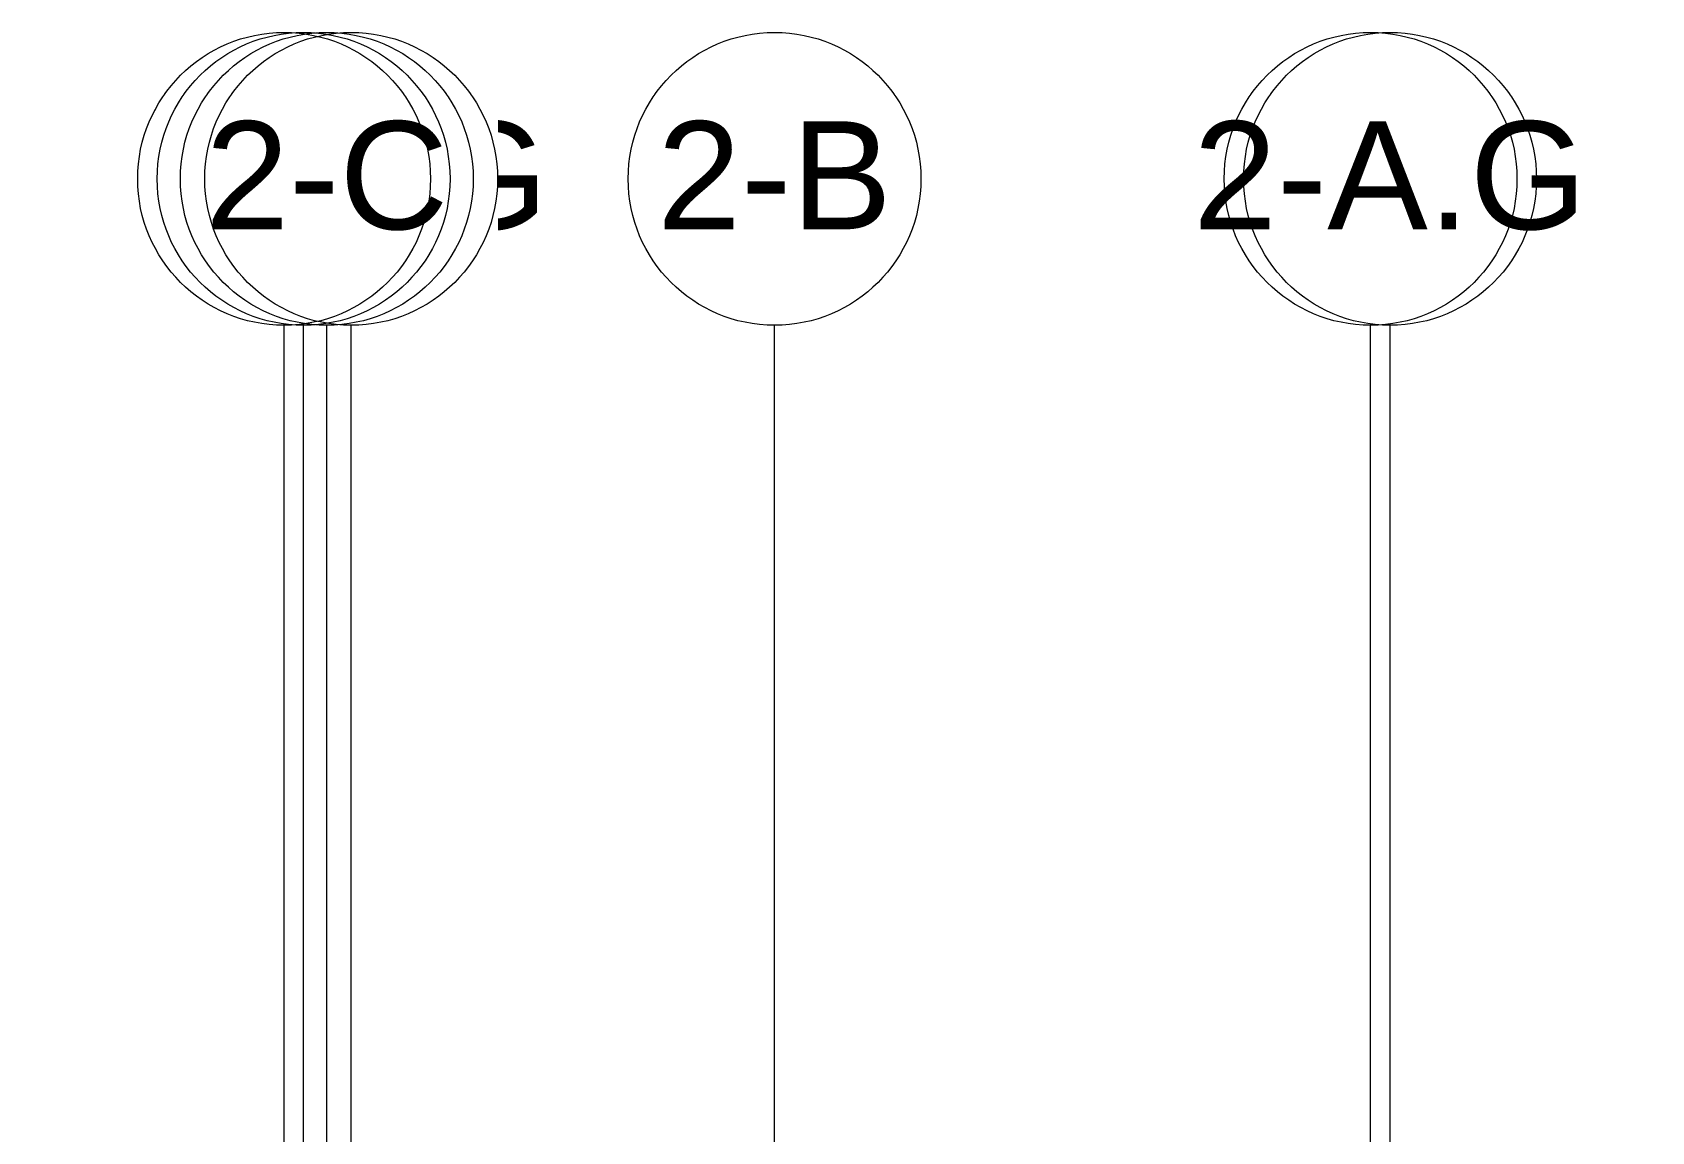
# Model space of a CAD drawing. Header units: inches. Extents: x 21954 to 47768, y -132 to 769.
# Drawn here: x 40262 to 40926, y 318 to 769 of the extents above; entities that cross this region are included whole.
import ezdxf

# ---------------------------------------------------------------- set-up
doc = ezdxf.new("R2010")
doc.units = ezdxf.units.IN
doc.header["$MEASUREMENT"] = 0
doc.linetypes.add('Grid Line 1_2_', pattern=[0.875, 0.5, -0.125, 0.125, -0.125])
doc.linetypes.add('Grid Line 1_4_', pattern=[0.4375, 0.25, -0.0625, 0.0625, -0.0625])
doc.layers.add('S-GRID', color=1, linetype='Continuous', lineweight=9)
doc.layers.add('S-GRID-IDEN', color=1, linetype='Continuous', lineweight=9)
doc.styles.add('Arial', font='arial.ttf', dxfattribs={"height": 44.258982})

# ---------------------------------------------------------------- blocks, each defined once
blk = doc.blocks.new('Grid - Grid Head - Circle-13776-Structural - Elevation - West')
at = {"layer": 'S-GRID-IDEN', "color": 250}
blk.add_circle((21143.8, 708.66), 60, dxfattribs=at)
blk = doc.blocks.new('Struct_Sports Complex_2015_rvt-4-Structural - Elevation - West')
at = {"layer": 'S-GRID', "linetype": 'Grid Line 1_4_'}
for p, q in [((22342.05, -132), (22342.05, 648.66)), ((22350.05, -132), (22350.05, 648.66)), ((22359.55, -132), (22359.55, 648.66)), ((22359.55, -132), (22359.55, 648.66)), ((22369.55, -132), (22369.55, 648.66)), ((22543.05, -132), (22543.05, 648.66)), ((22543.05, -132), (22543.05, 648.66)), ((22787.3, -132), (22787.3, 648.66)), ((22787.3, -132), (22787.3, 648.66)), ((22795.3, -132), (22795.3, 648.66)), ((22795.3, -132), (22795.3, 648.66))]:
    blk.add_line(p, q, dxfattribs=at)
at = {"layer": 'S-GRID-IDEN', "char_height": 44.259, "width": 106.38, "attachment_point": 2, "line_spacing_factor": 0.938532, "style": 'Arial', "bg_fill": 3, "box_fill_scale": 1.25, "bg_fill_color": 0, "bg_fill_transparency": 0}
for s, insert in [('3-3', (22350.04, 732.25)), ('3-2', (22543.04, 732.25)), ('3-1', (22787.29, 732.25))]:
    blk.add_mtext(s, dxfattribs=dict(at, insert=insert))
at = {"layer": 'S-GRID-IDEN', "char_height": 44.259, "width": 184.14, "attachment_point": 2, "line_spacing_factor": 0.938532, "style": 'Arial', "bg_fill": 3, "box_fill_scale": 1.25, "bg_fill_color": 0, "bg_fill_transparency": 0}
for s, insert in [('3-3.G', (22342.04, 732.25)), ('3-1.G', (22795.29, 732.25))]:
    blk.add_mtext(s, dxfattribs=dict(at, insert=insert))
at = {"layer": 'S-GRID-IDEN', "char_height": 44.259, "width": 114.48, "attachment_point": 2, "line_spacing_factor": 0.938532, "style": 'Arial', "bg_fill": 3, "box_fill_scale": 1.25, "bg_fill_color": 0, "bg_fill_transparency": 0}
for s, insert in [('1-A', (22359.54, 732.25)), ('2-A', (22787.29, 732.25))]:
    blk.add_mtext(s, dxfattribs=dict(at, insert=insert))
at = {"layer": 'S-GRID-IDEN', "char_height": 44.259, "width": 192.24, "attachment_point": 2, "line_spacing_factor": 0.938532, "style": 'Arial', "bg_fill": 3, "box_fill_scale": 1.25, "bg_fill_color": 0, "bg_fill_transparency": 0}
for s, insert in [('1-A.G', (22369.54, 732.25)), ('2-A.G', (22795.29, 732.25))]:
    blk.add_mtext(s, dxfattribs=dict(at, insert=insert))
at = {"color": 10, "lineweight": 5}
for p in [(1643.5, 0), (1643.5, 0), (1651.5, 0), (1651.5, 0)]:
    blk.add_blockref('Grid - Grid Head - Circle-13776-Structural - Elevation - West', p, dxfattribs=at)
at = {"layer": 'S-GRID-IDEN', "char_height": 44.259, "attachment_point": 2, "line_spacing_factor": 0.938532, "style": 'Arial', "bg_fill": 3, "box_fill_scale": 1.25, "bg_fill_color": 0, "bg_fill_transparency": 0}
for s, insert, width in [('2-C', (22359.54, 732.25), 118.26), ('2-B', (22543.04, 732.25), 114.48)]:
    blk.add_mtext(s, dxfattribs=dict(at, insert=insert, width=width))
at = {"color": 10, "lineweight": 5}
for p in [(1198.25, 0), (1206.25, 0), (1215.75, 0), (1215.75, 0), (1225.75, 0), (1399.25, 0), (1399.25, 0)]:
    blk.add_blockref('Grid - Grid Head - Circle-13776-Structural - Elevation - West', p, dxfattribs=at)
blk = doc.blocks.new('Grid - Grid Head - Circle-14747-Structural - Elevation - West')
at = {"layer": 'S-GRID-IDEN'}
blk.add_circle((21143.8, 708.66), 60, dxfattribs=at)

msp = doc.modelspace()

# ---------------------------------------------------------------- linework, layer by layer
at = {"layer": 'S-GRID', "linetype": 'Grid Line 1_2_'}
for p, q in [((40365.55, -132), (40365.55, 648.66)), ((40373.55, -132), (40373.55, 648.66)), ((40383.05, -132), (40383.05, 648.66)), ((40383.05, -132), (40383.05, 648.66)), ((40393.05, -132), (40393.05, 648.66)), ((40566.55, -132), (40566.55, 648.66)), ((40566.55, -132), (40566.55, 648.66)), ((40810.8, -132), (40810.8, 648.66)), ((40810.8, -132), (40810.8, 648.66)), ((40818.8, -132), (40818.8, 648.66)), ((40818.8, -132), (40818.8, 648.66))]:
    msp.add_line(p, q, dxfattribs=at)

# ---------------------------------------------------------------- block references
at = {"layer": 'S-GRID-IDEN'}
for p in [(19229.75, 0), (19422.75, 0), (19667, 0)]:
    msp.add_blockref('Grid - Grid Head - Circle-14747-Structural - Elevation - West', p, dxfattribs=at)

# ---------------------------------------------------------------- next in the draw order: texts
at = {"layer": 'S-GRID-IDEN', "char_height": 44.259, "width": 106.38, "attachment_point": 2, "line_spacing_factor": 0.938532, "style": 'Arial', "bg_fill": 3, "box_fill_scale": 1.25, "bg_fill_color": 0, "bg_fill_transparency": 0}
for s, insert in [('3-3', (40373.54, 732.25)), ('3-2', (40566.54, 732.25)), ('3-1', (40810.79, 732.25))]:
    msp.add_mtext(s, dxfattribs=dict(at, insert=insert))

# ---------------------------------------------------------------- next in the draw order: block references
at = {"layer": 'S-GRID-IDEN'}
for p in [(19221.75, 0), (19422.75, 0), (19675, 0)]:
    msp.add_blockref('Grid - Grid Head - Circle-14747-Structural - Elevation - West', p, dxfattribs=at)

# ---------------------------------------------------------------- next in the draw order: texts
at = {"layer": 'S-GRID-IDEN', "char_height": 44.259, "width": 184.14, "attachment_point": 2, "line_spacing_factor": 0.938532, "style": 'Arial', "bg_fill": 3, "box_fill_scale": 1.25, "bg_fill_color": 0, "bg_fill_transparency": 0}
for s, insert in [('3-3.G', (40365.54, 732.25)), ('3-1.G', (40818.79, 732.25))]:
    msp.add_mtext(s, dxfattribs=dict(at, insert=insert))

# ---------------------------------------------------------------- next in the draw order: block references
at = {"layer": 'S-GRID-IDEN'}
for p in [(19239.25, 0), (19667, 0)]:
    msp.add_blockref('Grid - Grid Head - Circle-14747-Structural - Elevation - West', p, dxfattribs=at)

# ---------------------------------------------------------------- next in the draw order: texts
at = {"layer": 'S-GRID-IDEN', "char_height": 44.259, "width": 114.48, "attachment_point": 2, "line_spacing_factor": 0.938532, "style": 'Arial', "bg_fill": 3, "box_fill_scale": 1.25, "bg_fill_color": 0, "bg_fill_transparency": 0}
for s, insert in [('1-A', (40383.04, 732.25)), ('2-A', (40810.79, 732.25))]:
    msp.add_mtext(s, dxfattribs=dict(at, insert=insert))

# ---------------------------------------------------------------- next in the draw order: block references
at = {"layer": 'S-GRID-IDEN'}
for p in [(19249.25, 0), (19675, 0)]:
    msp.add_blockref('Grid - Grid Head - Circle-14747-Structural - Elevation - West', p, dxfattribs=at)

# ---------------------------------------------------------------- next in the draw order: texts
at = {"layer": 'S-GRID-IDEN', "char_height": 44.259, "width": 192.24, "attachment_point": 2, "line_spacing_factor": 0.938532, "style": 'Arial', "bg_fill": 3, "box_fill_scale": 1.25, "bg_fill_color": 0, "bg_fill_transparency": 0}
for s, insert in [('1-A.G', (40393.04, 732.25)), ('2-A.G', (40818.79, 732.25))]:
    msp.add_mtext(s, dxfattribs=dict(at, insert=insert))

# ---------------------------------------------------------------- next in the draw order: block references
at = {"layer": 'S-GRID-IDEN'}
msp.add_blockref('Grid - Grid Head - Circle-14747-Structural - Elevation - West', (19239.25, 0), dxfattribs=at)

# ---------------------------------------------------------------- next in the draw order: texts
at = {"layer": 'S-GRID-IDEN', "insert": (40566.54, 732.25), "char_height": 44.259, "width": 114.48, "attachment_point": 2, "line_spacing_factor": 0.938532, "style": 'Arial', "bg_fill": 3, "box_fill_scale": 1.25, "bg_fill_color": 0, "bg_fill_transparency": 0}
msp.add_mtext('2-B', dxfattribs=at)

# ---------------------------------------------------------------- next in the draw order: texts
at = {"layer": 'S-GRID-IDEN', "insert": (40383.04, 732.25), "char_height": 44.259, "width": 118.26, "attachment_point": 2, "line_spacing_factor": 0.938532, "style": 'Arial', "bg_fill": 3, "box_fill_scale": 1.25, "bg_fill_color": 0, "bg_fill_transparency": 0}
msp.add_mtext('2-C', dxfattribs=at)

# ---------------------------------------------------------------- next in the draw order: block references
at = {"color": 10, "lineweight": 5}
msp.add_blockref('Struct_Sports Complex_2015_rvt-4-Structural - Elevation - West', (18023.5, 0), dxfattribs=at)

doc.saveas('drawing.dxf')
